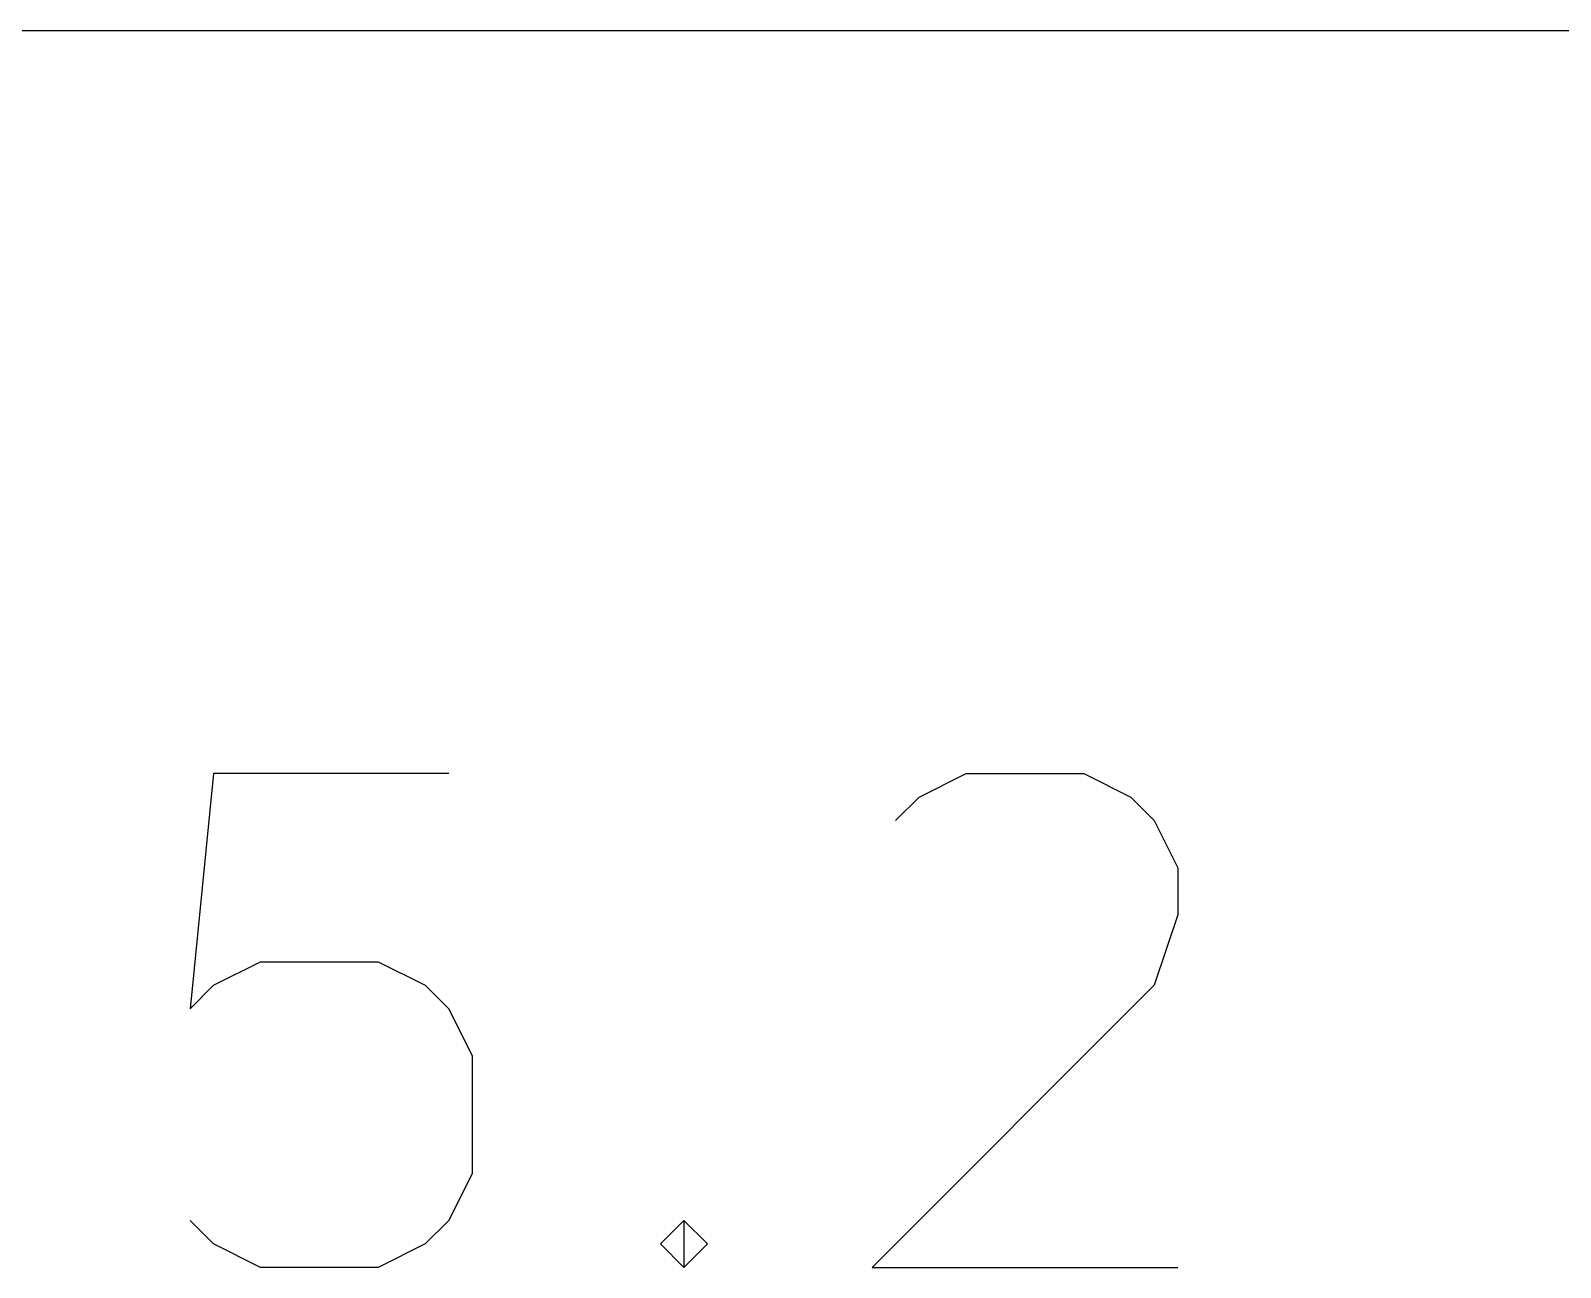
# Model space of a CAD drawing. Extents: x 104.1 to 148.4, y -92 to -61.6.
# Drawn here: x 115.039 to 118.137, y -91.905 to -89.4 of the extents above; entities that cross this region are included whole.
import ezdxf

# ---------------------------------------------------------------- set-up
doc = ezdxf.new("R2010")
doc.units = 0
doc.layers.add('BLACK', color=7, linetype='CONTINUOUS')

msp = doc.modelspace()

# ---------------------------------------------------------------- linework, layer by layer
at = {"layer": 'BLACK', "linetype": 'CONTINUOUS'}
for p, q in [((113.2, -89.4), (145.2, -89.4)), ((115.409524, -90.904819), (115.361905, -91.381009)), ((115.885714, -90.904819), (115.409524, -90.904819)), ((116.838095, -90.952438), (116.933333, -90.904819)), ((116.933333, -90.904819), (117.171428, -90.904819)), ((117.171428, -90.904819), (117.266666, -90.952438)), ((116.790476, -91.000057), (116.838095, -90.952438)), ((117.266666, -90.952438), (117.314285, -91.000057)), ((117.314285, -91.000057), (117.361904, -91.095295)), ((117.361904, -91.095295), (117.361904, -91.190533)), ((117.361904, -91.190533), (117.314285, -91.33339)), ((115.409524, -91.33339), (115.504762, -91.285771)), ((115.504762, -91.285771), (115.742857, -91.285771)), ((115.742857, -91.285771), (115.838095, -91.33339)), ((115.361905, -91.381009), (115.409524, -91.33339)), ((115.838095, -91.33339), (115.885714, -91.381009)), ((117.314285, -91.33339), (116.742857, -91.904819)), ((115.885714, -91.381009), (115.933333, -91.476247)), ((115.933333, -91.476247), (115.933333, -91.714342)), ((115.933333, -91.714342), (115.885714, -91.80958)), ((115.409524, -91.8572), (115.361905, -91.80958)), ((115.885714, -91.80958), (115.838095, -91.8572)), ((116.314286, -91.8572), (116.361905, -91.80958)), ((116.361905, -91.80958), (116.409524, -91.8572)), ((116.361905, -91.80958), (116.361905, -91.904819)), ((115.504762, -91.904819), (115.409524, -91.8572)), ((115.838095, -91.8572), (115.742857, -91.904819)), ((116.361905, -91.904819), (116.314286, -91.8572)), ((116.409524, -91.8572), (116.361905, -91.904819)), ((115.742857, -91.904819), (115.504762, -91.904819)), ((116.742857, -91.904819), (117.361904, -91.904819))]:
    msp.add_line(p, q, dxfattribs=at)

doc.saveas('drawing.dxf')
